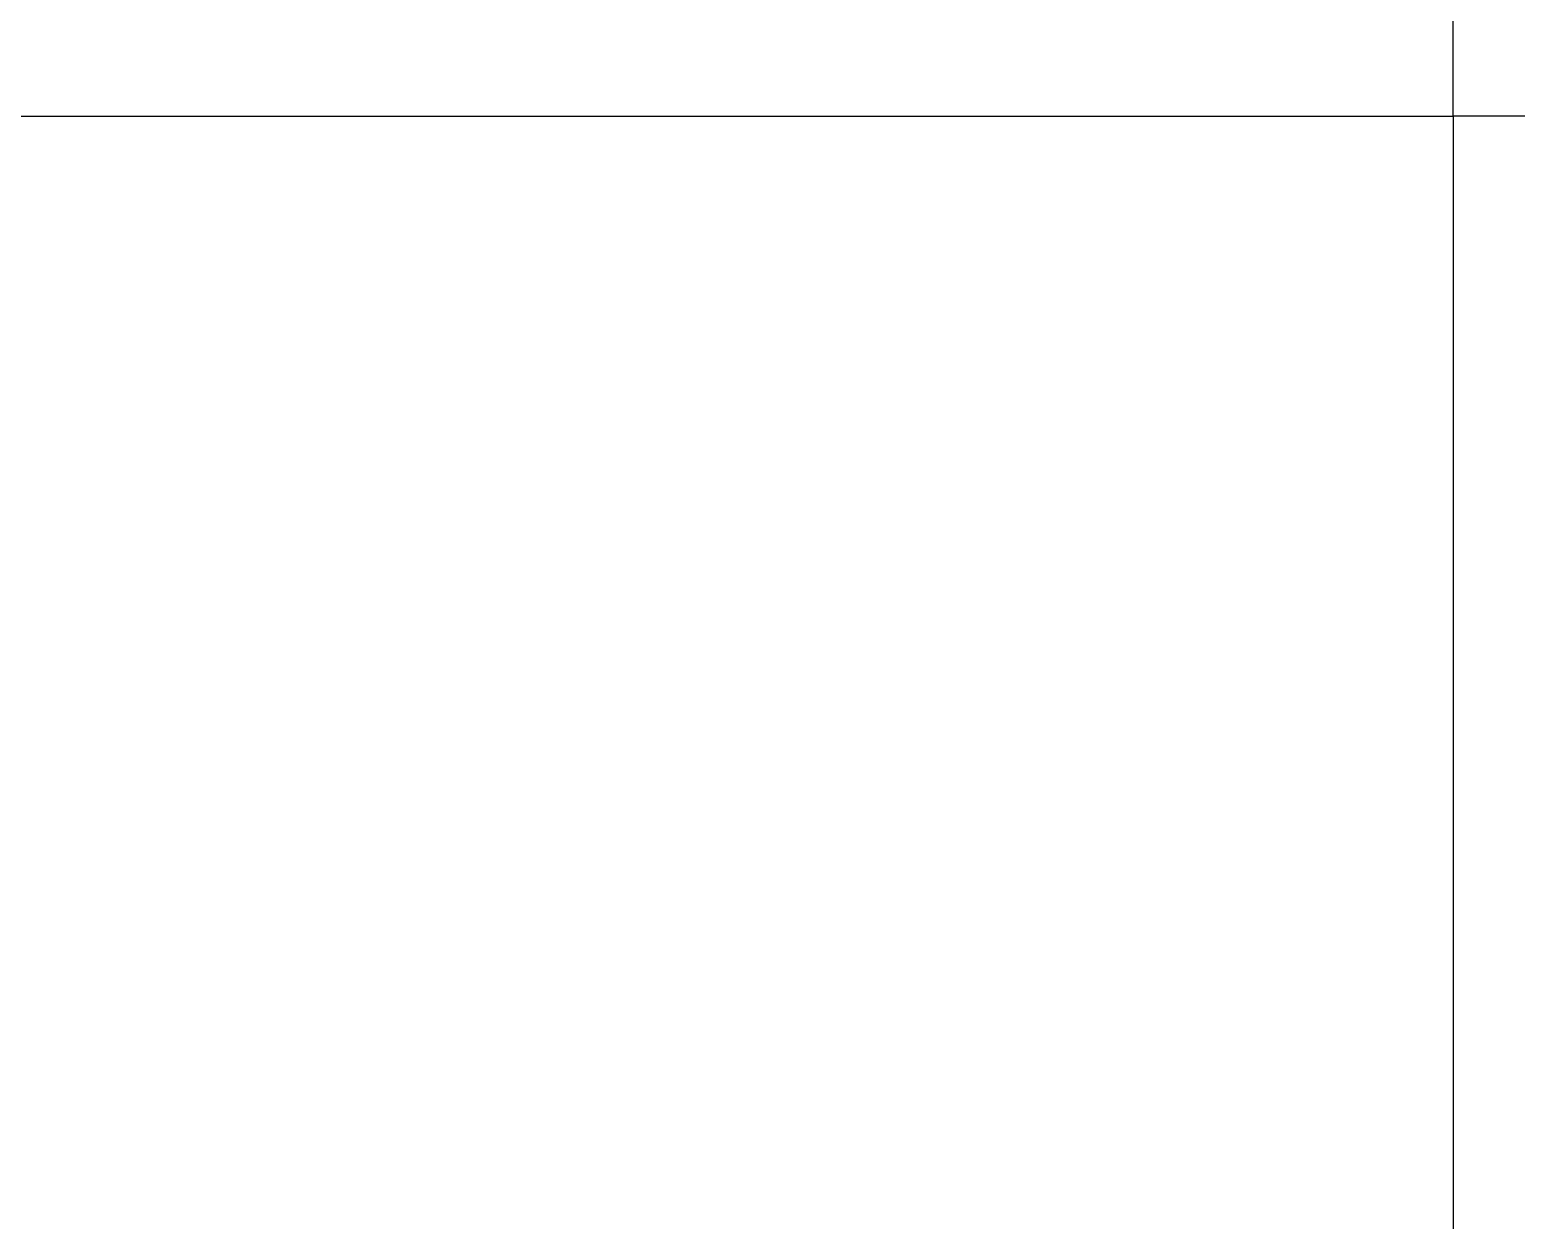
# Model space of a CAD drawing. Header units: millimetres. Extents: x -603 to 1798, y -1840 to -1013.
# Drawn here: x -445.6 to -305, y -1526.8 to -1414.2 of the extents above; entities that cross this region are included whole.
import ezdxf

# ---------------------------------------------------------------- set-up
doc = ezdxf.new("R2010")
doc.units = ezdxf.units.MM
doc.header["$MEASUREMENT"] = 0
doc.layers.get('Defpoints').update_dxf_attribs({"linetype": 'CONTINUOUS'})

msp = doc.modelspace()

# ---------------------------------------------------------------- linework, layer by layer
at = {"layer": 'Defpoints', "color": 2}
for points in [[(-311.011348483268, -1013.363203112014), (-603.4407004879088, -1013.363203112014), (-603.4407004879088, -1422.344380717061), (-311.011348483268, -1422.344380717061)], [(-311.011348483268, -1013.363203112013), (-18.58199647862705, -1013.363203112013), (-18.58199647862705, -1422.344380717061), (-311.011348483268, -1422.344380717061)], [(-311.0113484832679, -1831.325558322108), (-603.4407004879088, -1831.325558322108), (-603.4407004879088, -1422.344380717061), (-311.0113484832679, -1422.344380717061)], [(-311.0113484832679, -1831.325558322107), (-18.58199647862705, -1831.325558322107), (-18.58199647862705, -1422.344380717061), (-311.0113484832679, -1422.344380717061)]]:
    msp.add_lwpolyline(points, close=True, dxfattribs=at)

doc.saveas('drawing.dxf')
